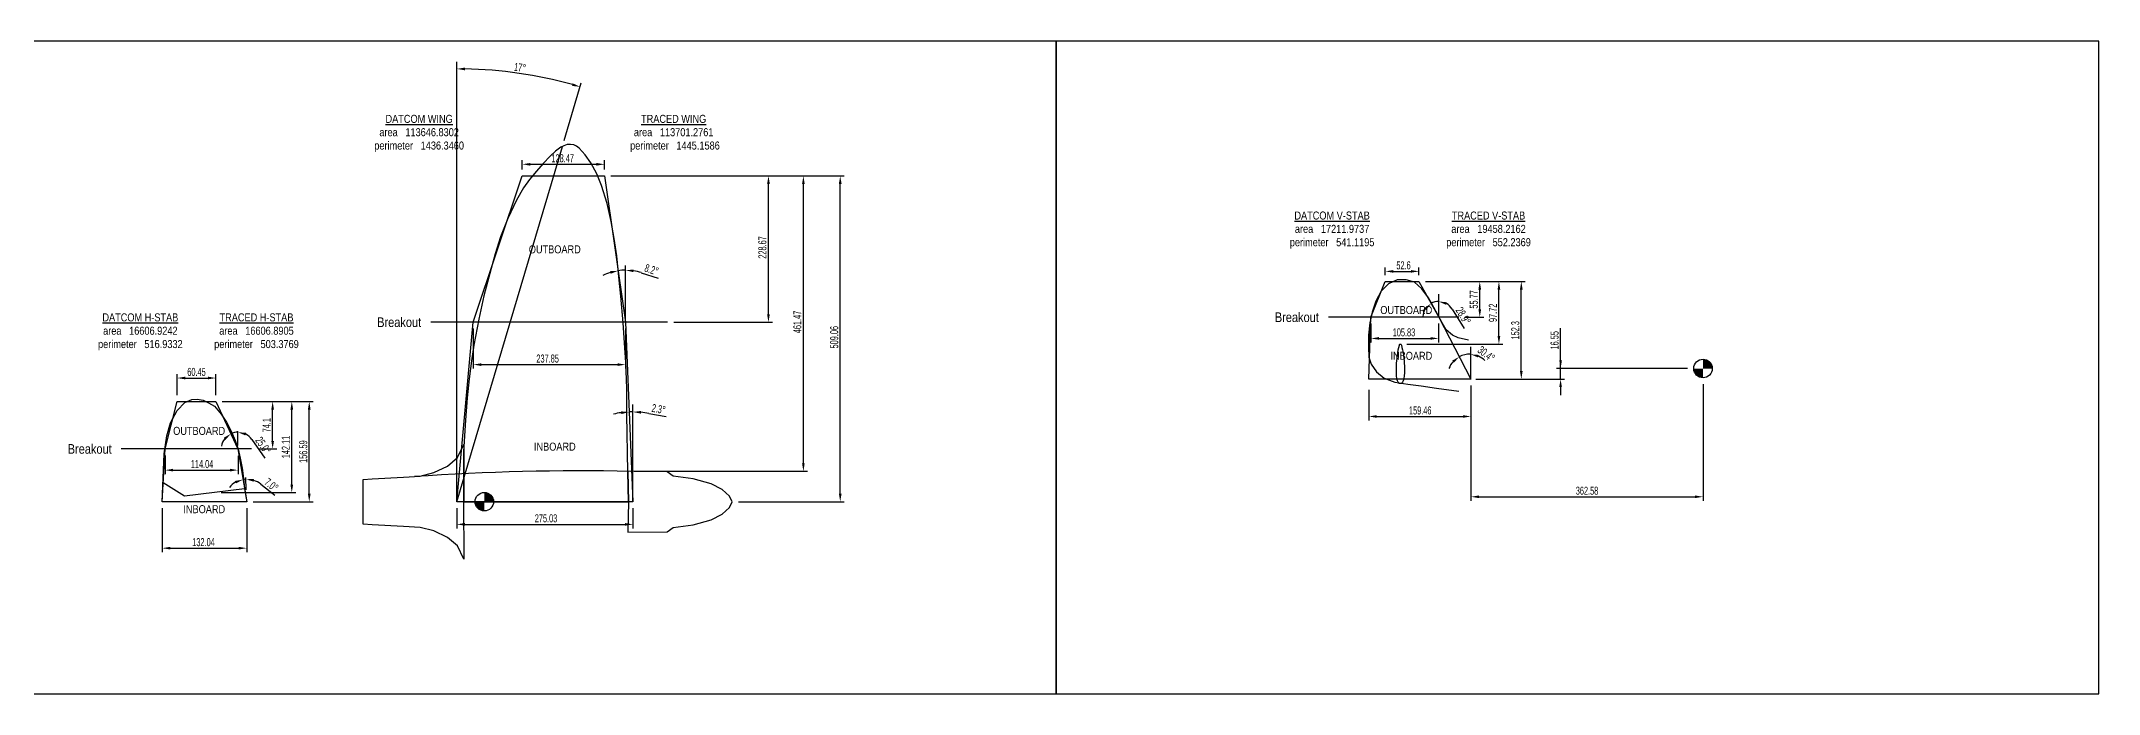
# Model space of a CAD drawing. Header units: centimetres. Extents: x -5325 to 32224, y -11540 to 14619.
# Drawn here: x 26454 to 29668, y 2294 to 3314 of the extents above; entities that cross this region are included whole.
import ezdxf
from ezdxf.lldxf.tags import DXFTag

# ---------------------------------------------------------------- set-up
doc = ezdxf.new("R2010")
doc.units = ezdxf.units.CM
doc.header["$PDMODE"] = 3
doc.header["$PDSIZE"] = -5
doc.layers.get('0').update_dxf_attribs({"color": 10})
doc.styles.add('SEACAD_arial_ttf', font='ARIALN.TTF')
doc.styles.get("Standard").update_dxf_attribs({"font": 'ARIALN.TTF', "width": 0.67})
tags = doc.linetypes.add('CENTER2', pattern=[28.575, 19.05, -3.175, 3.175, -3.175]).pattern_tags.tags
tags[10:11] = [DXFTag(74, 4), DXFTag(75, 0), DXFTag(340, '0'), DXFTag(46, 0.0), DXFTag(50, 0.0), DXFTag(44, 0.0), DXFTag(45, 0.0)]
tags[8:9] = [DXFTag(74, 4), DXFTag(75, 0), DXFTag(340, '0'), DXFTag(46, 0.0), DXFTag(50, 0.0), DXFTag(44, 0.0), DXFTag(45, 0.0)]
tags[6:7] = [DXFTag(74, 4), DXFTag(75, 0), DXFTag(340, '0'), DXFTag(46, 0.0), DXFTag(50, 0.0), DXFTag(44, 0.0), DXFTag(45, 0.0)]
tags[4:5] = [DXFTag(74, 4), DXFTag(75, 0), DXFTag(340, '0'), DXFTag(46, 0.0), DXFTag(50, 0.0), DXFTag(44, 0.0), DXFTag(45, 0.0)]
doc.dimstyles.new('ISO-25', dxfattribs={"dimscale": 5, "dimtxt": 2.5, "dimasz": 2.5, "dimexe": 1.25, "dimexo": 2, "dimtad": 1, "dimdsep": 46, "dimtxsty": 'Standard', "dimcen": 2.5, "dimadec": 0, "dimazin": 0, "dimtfac": 1, "dimtmove": 0, "dimatfit": 3, "dimfxl": 1, "dimarcsym": 0})

# ---------------------------------------------------------------- blocks, each defined once
blk = doc.blocks.new('*D27')
at = {"color": 0, "lineweight": -2}
for p, q in [((27205.1, 3113.2), (27205.1, 3127.5)), ((27217.6, 3121.3), (27321.1, 3121.3)), ((27333.6, 3113.2), (27333.6, 3127.5))]:
    blk.add_line(p, q, dxfattribs=at)
at = {"color": 0}
for points in [[(27217.6, 3123.3), (27217.6, 3119.2), (27205.1, 3121.3)], [(27321.1, 3119.2), (27321.1, 3123.3), (27333.6, 3121.3)]]:
    blk.add_solid(points, dxfattribs=at)
at = {"layer": 'Defpoints', "color": 0}
for p in [(27333.6, 3121.3), (27205.1, 3103.2), (27333.6, 3103.2)]:
    blk.add_point(p, dxfattribs=at)
at = {"color": 0, "insert": (27268.3, 3130.6), "char_height": 12.5, "attachment_point": 5}
blk.add_mtext('128.47', dxfattribs=at)
blk = doc.blocks.new('*D28')
at = {"color": 0, "lineweight": -2}
for p, q in [((27343.6, 3103.2), (27596, 3103.2)), ((27589.7, 2887.1), (27589.7, 3090.7)), ((27442, 2874.6), (27596, 2874.6))]:
    blk.add_line(p, q, dxfattribs=at)
at = {"color": 0}
for points in [[(27591.8, 3090.7), (27587.6, 3090.7), (27589.7, 3103.2)], [(27587.6, 2887.1), (27591.8, 2887.1), (27589.7, 2874.6)]]:
    blk.add_solid(points, dxfattribs=at)
at = {"layer": 'Defpoints', "color": 0}
for p in [(27333.6, 3103.2), (27589.7, 3103.2), (27432, 2874.6)]:
    blk.add_point(p, dxfattribs=at)
at = {"color": 0, "insert": (27580.3, 2991.4), "char_height": 12.5, "attachment_point": 5, "rotation": 90}
blk.add_mtext('228.67', dxfattribs=at)
blk = doc.blocks.new('*D31')
at = {"color": 0, "lineweight": -2}
for p, q in [((26736.6, 2750.8), (26878.8, 2750.8)), ((26872.5, 2606.7), (26872.5, 2738.3)), ((26784.8, 2594.2), (26878.8, 2594.2))]:
    blk.add_line(p, q, dxfattribs=at)
at = {"color": 0}
for points in [[(26874.6, 2738.3), (26870.4, 2738.3), (26872.5, 2750.8)], [(26870.4, 2606.7), (26874.6, 2606.7), (26872.5, 2594.2)]]:
    blk.add_solid(points, dxfattribs=at)
at = {"layer": 'Defpoints', "color": 0}
for p in [(26726.6, 2750.8), (26872.5, 2750.8), (26774.8, 2594.2)]:
    blk.add_point(p, dxfattribs=at)
at = {"color": 0, "insert": (26863.2, 2672.5), "char_height": 12.5, "attachment_point": 5, "rotation": 90}
blk.add_mtext('156.59', dxfattribs=at)
blk = doc.blocks.new('*D29')
at = {"color": 0, "lineweight": -2}
for p, q in [((26642.8, 2584.2), (26642.8, 2515.5)), ((26774.8, 2584.2), (26774.8, 2515.5)), ((26655.3, 2521.7), (26762.3, 2521.7))]:
    blk.add_line(p, q, dxfattribs=at)
at = {"color": 0}
for points in [[(26655.3, 2523.8), (26655.3, 2519.7), (26642.8, 2521.7)], [(26762.3, 2519.7), (26762.3, 2523.8), (26774.8, 2521.7)]]:
    blk.add_solid(points, dxfattribs=at)
at = {"layer": 'Defpoints', "color": 0}
for p in [(26642.8, 2594.2), (26774.8, 2594.2), (26774.8, 2521.7)]:
    blk.add_point(p, dxfattribs=at)
at = {"color": 0, "insert": (26707.3, 2531.1), "char_height": 12.5, "attachment_point": 5}
blk.add_mtext('132.04', dxfattribs=at)
blk = doc.blocks.new('*D30')
at = {"color": 0, "lineweight": -2}
for p, q in [((26666.2, 2760.8), (26666.2, 2793.7)), ((26678.7, 2787.5), (26714.1, 2787.5)), ((26726.6, 2760.8), (26726.6, 2793.7))]:
    blk.add_line(p, q, dxfattribs=at)
at = {"color": 0}
for points in [[(26678.7, 2789.6), (26678.7, 2785.4), (26666.2, 2787.5)], [(26714.1, 2785.4), (26714.1, 2789.6), (26726.6, 2787.5)]]:
    blk.add_solid(points, dxfattribs=at)
at = {"layer": 'Defpoints', "color": 0}
for p in [(26726.6, 2787.5), (26666.2, 2750.8), (26726.6, 2750.8)]:
    blk.add_point(p, dxfattribs=at)
at = {"color": 0, "insert": (26696.4, 2796.9), "char_height": 12.5, "attachment_point": 5}
blk.add_mtext('60.45', dxfattribs=at)
blk = doc.blocks.new('*D32')
at = {"color": 0, "lineweight": -2}
for p, q in [((27103, 2584.2), (27103, 2552.7)), ((27378, 2584.2), (27378, 2552.7)), ((27115.5, 2558.9), (27365.5, 2558.9))]:
    blk.add_line(p, q, dxfattribs=at)
at = {"color": 0}
for points in [[(27115.5, 2561), (27115.5, 2556.8), (27103, 2558.9)], [(27365.5, 2556.8), (27365.5, 2561), (27378, 2558.9)]]:
    blk.add_solid(points, dxfattribs=at)
at = {"layer": 'Defpoints', "color": 0}
for p in [(27103, 2594.2), (27378, 2594.2), (27378, 2558.9)]:
    blk.add_point(p, dxfattribs=at)
at = {"color": 0, "insert": (27242.3, 2568.3), "char_height": 12.5, "attachment_point": 5}
blk.add_mtext('275.03', dxfattribs=at)
blk = doc.blocks.new('*D33')
at = {"color": 0, "lineweight": -2}
for p, q in [((27343.6, 3103.2), (27650.5, 3103.2)), ((27644.3, 2654.3), (27644.3, 3090.7)), ((27380, 2641.8), (27650.5, 2641.8))]:
    blk.add_line(p, q, dxfattribs=at)
at = {"color": 0}
for points in [[(27646.3, 3090.7), (27642.2, 3090.7), (27644.3, 3103.2)], [(27642.2, 2654.3), (27646.3, 2654.3), (27644.3, 2641.8)]]:
    blk.add_solid(points, dxfattribs=at)
at = {"layer": 'Defpoints', "color": 0}
for p in [(27333.6, 3103.2), (27644.3, 3103.2), (27370, 2641.8)]:
    blk.add_point(p, dxfattribs=at)
at = {"color": 0, "insert": (27634.9, 2875), "char_height": 12.5, "attachment_point": 5, "rotation": 90}
blk.add_mtext('461.47', dxfattribs=at)
blk = doc.blocks.new('*D34')
at = {"color": 0, "lineweight": -2}
for p, q in [((27343.6, 3103.2), (27708.1, 3103.2)), ((27701.8, 2606.7), (27701.8, 3090.7)), ((27543, 2594.2), (27708.1, 2594.2))]:
    blk.add_line(p, q, dxfattribs=at)
at = {"color": 0}
for points in [[(27703.9, 3090.7), (27699.7, 3090.7), (27701.8, 3103.2)], [(27699.7, 2606.7), (27703.9, 2606.7), (27701.8, 2594.2)]]:
    blk.add_solid(points, dxfattribs=at)
at = {"layer": 'Defpoints', "color": 0}
for p in [(27333.6, 3103.2), (27701.8, 3103.2), (27533, 2594.2)]:
    blk.add_point(p, dxfattribs=at)
at = {"color": 0, "insert": (27692.5, 2851.2), "char_height": 12.5, "attachment_point": 5, "rotation": 90}
blk.add_mtext('509.06', dxfattribs=at)
blk = doc.blocks.new('*D35')
at = {"color": 0, "lineweight": -2}
for p, q in [((27128.7, 2864.6), (27128.7, 2802.2)), ((27366.5, 2864.6), (27366.5, 2802.2)), ((27141.2, 2808.4), (27354, 2808.4))]:
    blk.add_line(p, q, dxfattribs=at)
at = {"color": 0}
for points in [[(27141.2, 2810.5), (27141.2, 2806.3), (27128.7, 2808.4)], [(27354, 2806.3), (27354, 2810.5), (27366.5, 2808.4)]]:
    blk.add_solid(points, dxfattribs=at)
at = {"layer": 'Defpoints', "color": 0}
for p in [(27128.7, 2874.6), (27366.5, 2874.6), (27366.5, 2808.4)]:
    blk.add_point(p, dxfattribs=at)
at = {"color": 0, "insert": (27244.8, 2817.8), "char_height": 12.5, "attachment_point": 5}
blk.add_mtext('237.85', dxfattribs=at)
blk = doc.blocks.new('*D120')
at = {"color": 0, "lineweight": -2}
blk.add_line((27402.9, 2732.3), (27430.2, 2727.3), dxfattribs=at)
for start, end in [(97.4529, 102.5588), (90, 92.3469), (79.7881, 84.8941)]:
    blk.add_arc((27378, 2594.2), 140.3, start, end, dxfattribs=at)
at = {"color": 0}
for points in [[(27360, 2731.2), (27359.6, 2735.4), (27372.3, 2734.4)], [(27390.6, 2736), (27390.4, 2731.8), (27378, 2734.5)]]:
    blk.add_solid(points, dxfattribs=at)
at = {"layer": 'Defpoints', "color": 0}
for p in [(27366.5, 2874.6), (27374.2, 2734.4), (27378, 2746.1), (27378, 2594.2), (27378, 2594.2)]:
    blk.add_point(p, dxfattribs=at)
at = {"color": 0, "insert": (27418.2, 2739), "char_height": 12.5, "attachment_point": 5, "rotation": 349.7881}
blk.add_mtext('2.3%%d', dxfattribs=at)
blk = doc.blocks.new('*D121')
at = {"color": 0, "lineweight": -2}
blk.add_line((27391.1, 2952), (27417.6, 2943.6), dxfattribs=at)
for start, end in [(107.0081, 115.8289), (90, 98.1873), (72.3584, 81.1792)]:
    blk.add_arc((27366.5, 2874.6), 81.3, start, end, dxfattribs=at)
at = {"color": 0}
for points in [[(27379.1, 2956.9), (27378.8, 2952.8), (27366.5, 2955.8)], [(27343.2, 2950.2), (27342.3, 2954.3), (27354.9, 2955)]]:
    blk.add_solid(points, dxfattribs=at)
at = {"layer": 'Defpoints', "color": 0}
for p in [(27333.6, 3103.2), (27366.5, 2963.2), (27358.8, 2955.5), (27366.5, 2874.6), (27366.5, 2874.6)]:
    blk.add_point(p, dxfattribs=at)
at = {"color": 0, "insert": (27407.2, 2956.7), "char_height": 12.5, "attachment_point": 5, "rotation": 342.3584}
blk.add_mtext('8.2%%d', dxfattribs=at)
blk = doc.blocks.new('*D126')
at = {"color": 0, "lineweight": -2}
for p, q in [((26647.2, 2666.7), (26647.2, 2637.4)), ((26659.7, 2643.6), (26748.7, 2643.6)), ((26761.2, 2666.1), (26761.2, 2637.4))]:
    blk.add_line(p, q, dxfattribs=at)
at = {"color": 0}
for points in [[(26659.7, 2645.7), (26659.7, 2641.6), (26647.2, 2643.6)], [(26748.7, 2641.6), (26748.7, 2645.7), (26761.2, 2643.6)]]:
    blk.add_solid(points, dxfattribs=at)
at = {"layer": 'Defpoints', "color": 0}
for p in [(26647.2, 2676.7), (26761.2, 2676.1), (26761.2, 2643.6)]:
    blk.add_point(p, dxfattribs=at)
at = {"color": 0, "insert": (26705.1, 2653), "char_height": 12.5, "attachment_point": 5}
blk.add_mtext('114.04', dxfattribs=at)
blk = doc.blocks.new('*D127')
at = {"color": 0, "lineweight": -2}
for p, q in [((26736.6, 2750.8), (26821.6, 2750.8)), ((26815.3, 2689.2), (26815.3, 2738.3)), ((26792.5, 2676.7), (26821.6, 2676.7))]:
    blk.add_line(p, q, dxfattribs=at)
at = {"color": 0}
for points in [[(26817.4, 2738.3), (26813.2, 2738.3), (26815.3, 2750.8)], [(26813.2, 2689.2), (26817.4, 2689.2), (26815.3, 2676.7)]]:
    blk.add_solid(points, dxfattribs=at)
at = {"layer": 'Defpoints', "color": 0}
for p in [(26726.6, 2750.8), (26815.3, 2750.8), (26782.5, 2676.7)]:
    blk.add_point(p, dxfattribs=at)
at = {"color": 0, "insert": (26805.9, 2713.7), "char_height": 12.5, "attachment_point": 5, "rotation": 90}
blk.add_mtext('74.1', dxfattribs=at)
blk = doc.blocks.new('*D128')
at = {"color": 0, "lineweight": -2}
for p, q in [((26736.6, 2750.8), (26851.4, 2750.8)), ((26845.2, 2621.1), (26845.2, 2738.3)), ((26734.7, 2608.6), (26851.4, 2608.6))]:
    blk.add_line(p, q, dxfattribs=at)
at = {"color": 0}
for points in [[(26847.3, 2738.3), (26843.1, 2738.3), (26845.2, 2750.8)], [(26843.1, 2621.1), (26847.3, 2621.1), (26845.2, 2608.6)]]:
    blk.add_solid(points, dxfattribs=at)
at = {"layer": 'Defpoints', "color": 0}
for p in [(26726.6, 2750.8), (26845.2, 2750.8), (26724.7, 2608.6)]:
    blk.add_point(p, dxfattribs=at)
at = {"color": 0, "insert": (26835.8, 2679.7), "char_height": 12.5, "attachment_point": 5, "rotation": 90}
blk.add_mtext('142.11', dxfattribs=at)
blk = doc.blocks.new('*D129')
at = {"color": 0, "lineweight": -2}
blk.add_line((26782.7, 2691.6), (26803, 2662.2), dxfattribs=at)
for start, end in [(90, 114.9969), (34.7374, 62.3687), (142.6282, 170.2594)]:
    blk.add_arc((26761.2, 2676.7), 26.2, start, end, dxfattribs=at)
at = {"color": 0}
for points in [[(26741.7, 2690.9), (26739, 2694.2), (26750.1, 2700.4)], [(26773.8, 2701.9), (26772.8, 2697.8), (26761.2, 2702.8)]]:
    blk.add_solid(points, dxfattribs=at)
at = {"layer": 'Defpoints', "color": 0}
for p in [(26726.6, 2750.8), (26753.6, 2701.7), (26761.2, 2704.4), (26761.2, 2682), (26761.2, 2676.7)]:
    blk.add_point(p, dxfattribs=at)
at = {"color": 0, "insert": (26800.5, 2682.2), "char_height": 12.5, "attachment_point": 5, "rotation": 304.7374}
blk.add_mtext('25.0%%d', dxfattribs=at)
blk = doc.blocks.new('*D130')
at = {"color": 0, "lineweight": -2}
blk.add_line((26796.7, 2621.8), (26818.5, 2604.5), dxfattribs=at)
for start, end in [(119.8245, 140.2527), (92.4336, 99.3963), (51.5772, 72.0054)]:
    blk.add_arc((26774.8, 2594.2), 35.2, start, end, dxfattribs=at)
at = {"color": 0}
for points in [[(26758, 2622.8), (26756.6, 2626.7), (26769, 2628.9)], [(26786, 2629.7), (26785.4, 2625.6), (26773.3, 2629.4)]]:
    blk.add_solid(points, dxfattribs=at)
at = {"layer": 'Defpoints', "color": 0}
for p in [(26761.2, 2676.1), (26770.5, 2629.1), (26773.2, 2632), (26774, 2613.1), (26774.8, 2594.2)]:
    blk.add_point(p, dxfattribs=at)
at = {"color": 0, "insert": (26813.4, 2620.5), "char_height": 12.5, "attachment_point": 5, "rotation": 321.5772}
blk.add_mtext('7.0%%d', dxfattribs=at)
blk = doc.blocks.new('*D134')
at = {"color": 0, "lineweight": -2}
for p, q in [((28615.7, 2938.1), (28771.8, 2938.1)), ((28765.6, 2798.3), (28765.6, 2925.6)), ((28694.3, 2785.8), (28771.8, 2785.8))]:
    blk.add_line(p, q, dxfattribs=at)
at = {"color": 0}
for points in [[(28767.7, 2925.6), (28763.5, 2925.6), (28765.6, 2938.1)], [(28763.5, 2798.3), (28767.7, 2798.3), (28765.6, 2785.8)]]:
    blk.add_solid(points, dxfattribs=at)
at = {"layer": 'Defpoints', "color": 0}
for p in [(28605.7, 2938.1), (28765.6, 2938.1), (28684.3, 2785.8)]:
    blk.add_point(p, dxfattribs=at)
at = {"color": 0, "insert": (28756.2, 2862), "char_height": 12.5, "attachment_point": 5, "rotation": 90}
blk.add_mtext('152.3', dxfattribs=at)
blk = doc.blocks.new('*D136')
at = {"color": 0, "lineweight": -2}
for p, q in [((28527.4, 2768.8), (28527.4, 2721.2)), ((28686.9, 2775.8), (28686.9, 2721.2)), ((28539.9, 2727.4), (28674.4, 2727.4))]:
    blk.add_line(p, q, dxfattribs=at)
at = {"color": 0}
for points in [[(28539.9, 2729.5), (28539.9, 2725.4), (28527.4, 2727.4)], [(28674.4, 2725.4), (28674.4, 2729.5), (28686.9, 2727.4)]]:
    blk.add_solid(points, dxfattribs=at)
at = {"layer": 'Defpoints', "color": 0}
for p in [(28527.4, 2778.8), (28686.9, 2785.8), (28686.9, 2727.4)]:
    blk.add_point(p, dxfattribs=at)
at = {"color": 0, "insert": (28607.7, 2736.8), "char_height": 12.5, "attachment_point": 5}
blk.add_mtext('159.46', dxfattribs=at)
blk = doc.blocks.new('*D135')
at = {"color": 0, "lineweight": -2}
for p, q in [((28553.1, 2948.1), (28553.1, 2960.3)), ((28605.7, 2948.1), (28605.7, 2960.3)), ((28565.6, 2954), (28593.2, 2954))]:
    blk.add_line(p, q, dxfattribs=at)
at = {"color": 0}
for points in [[(28565.6, 2956.1), (28565.6, 2952), (28553.1, 2954)], [(28593.2, 2952), (28593.2, 2956.1), (28605.7, 2954)]]:
    blk.add_solid(points, dxfattribs=at)
at = {"layer": 'Defpoints', "color": 0}
for p in [(28553.1, 2938.1), (28605.7, 2954), (28605.7, 2938.1)]:
    blk.add_point(p, dxfattribs=at)
at = {"color": 0, "insert": (28581.6, 2963.4), "char_height": 12.5, "attachment_point": 5}
blk.add_mtext('52.6', dxfattribs=at)
blk = doc.blocks.new('*D131')
at = {"color": 0, "lineweight": -2}
for p, q in [((28530.7, 2872.4), (28530.7, 2843.1)), ((28636.5, 2872.4), (28636.5, 2843.1)), ((28543.2, 2849.3), (28624, 2849.3))]:
    blk.add_line(p, q, dxfattribs=at)
at = {"color": 0}
for points in [[(28543.2, 2851.4), (28543.2, 2847.3), (28530.7, 2849.3)], [(28624, 2847.3), (28624, 2851.4), (28636.5, 2849.3)]]:
    blk.add_solid(points, dxfattribs=at)
at = {"layer": 'Defpoints', "color": 0}
for p in [(28530.7, 2882.4), (28636.5, 2882.4), (28636.5, 2849.3)]:
    blk.add_point(p, dxfattribs=at)
at = {"color": 0, "insert": (28582.3, 2858.7), "char_height": 12.5, "attachment_point": 5}
blk.add_mtext('105.83', dxfattribs=at)
blk = doc.blocks.new('*D132')
at = {"color": 0, "lineweight": -2}
for p, q in [((28615.7, 2938.1), (28707, 2938.1)), ((28700.7, 2894.9), (28700.7, 2925.6)), ((28677.9, 2882.4), (28707, 2882.4))]:
    blk.add_line(p, q, dxfattribs=at)
at = {"color": 0}
for points in [[(28702.8, 2925.6), (28698.6, 2925.6), (28700.7, 2938.1)], [(28698.6, 2894.9), (28702.8, 2894.9), (28700.7, 2882.4)]]:
    blk.add_solid(points, dxfattribs=at)
at = {"layer": 'Defpoints', "color": 0}
for p in [(28605.7, 2938.1), (28700.7, 2938.1), (28667.9, 2882.4)]:
    blk.add_point(p, dxfattribs=at)
at = {"color": 0, "insert": (28691.4, 2910.2), "char_height": 12.5, "attachment_point": 5, "rotation": 90}
blk.add_mtext('55.77', dxfattribs=at)
blk = doc.blocks.new('*D133')
at = {"color": 0, "lineweight": -2}
for p, q in [((28615.7, 2938.1), (28736.9, 2938.1)), ((28730.6, 2852.9), (28730.6, 2925.6)), ((28586.7, 2840.4), (28736.9, 2840.4))]:
    blk.add_line(p, q, dxfattribs=at)
at = {"color": 0}
for points in [[(28732.7, 2925.6), (28728.5, 2925.6), (28730.6, 2938.1)], [(28728.5, 2852.9), (28732.7, 2852.9), (28730.6, 2840.4)]]:
    blk.add_solid(points, dxfattribs=at)
at = {"layer": 'Defpoints', "color": 0}
for p in [(28605.7, 2938.1), (28730.6, 2938.1), (28576.7, 2840.4)]:
    blk.add_point(p, dxfattribs=at)
at = {"color": 0, "insert": (28721.2, 2889.3), "char_height": 12.5, "attachment_point": 5, "rotation": 90}
blk.add_mtext('97.72', dxfattribs=at)
blk = doc.blocks.new('*D137')
at = {"color": 0, "lineweight": -2}
for p, q in [((28826.9, 2785.8), (28826.9, 2865.5)), ((29025, 2802.4), (28820.7, 2802.4)), ((28826.9, 2814.9), (28826.9, 2827.4)), ((28826.9, 2785.8), (28826.9, 2802.4)), ((28694.4, 2785.8), (28833.2, 2785.8)), ((28826.9, 2773.3), (28826.9, 2760.8))]:
    blk.add_line(p, q, dxfattribs=at)
at = {"color": 0}
for points in [[(28824.9, 2814.9), (28829, 2814.9), (28826.9, 2802.4)], [(28829, 2773.3), (28824.9, 2773.3), (28826.9, 2785.8)]]:
    blk.add_solid(points, dxfattribs=at)
at = {"layer": 'Defpoints', "color": 0}
for p in [(28826.9, 2802.4), (29035, 2802.4), (28684.4, 2785.8)]:
    blk.add_point(p, dxfattribs=at)
at = {"color": 0, "insert": (28817.6, 2846.4), "char_height": 12.5, "attachment_point": 5, "rotation": 90}
blk.add_mtext('16.55', dxfattribs=at)
blk = doc.blocks.new('*D138')
at = {"color": 0, "lineweight": -2}
for start, end in [(138.5413, 159.5405), (87.1309, 117.5421), (45.1325, 66.1317)]:
    blk.add_arc((28684.6, 2790.3), 34.3, start, end, dxfattribs=at)
at = {"color": 0}
for points in [[(28660.2, 2811.3), (28657.6, 2814.6), (28668.7, 2820.7)], [(28698.9, 2823.6), (28698, 2819.6), (28686.3, 2824.5)]]:
    blk.add_solid(points, dxfattribs=at)
at = {"layer": 'Defpoints', "color": 0}
for p in [(28636.5, 2882.4), (28686.9, 2836.4), (28674.3, 2823), (28684.4, 2785.8), (28686.9, 2785.8)]:
    blk.add_point(p, dxfattribs=at)
at = {"color": 0, "insert": (28710.9, 2825.1), "char_height": 12.5, "attachment_point": 5, "rotation": 322.874}
blk.add_mtext('30.4%%d', dxfattribs=at)
blk = doc.blocks.new('*D139')
at = {"color": 0, "lineweight": -2}
blk.add_line((28657.6, 2895.1), (28676.1, 2864.6), dxfattribs=at)
for start, end in [(148.3409, 177.7325), (90, 118.9492), (31.2167, 60.6084)]:
    blk.add_arc((28636.5, 2882.4), 24.6, start, end, dxfattribs=at)
at = {"color": 0}
for points in [[(28617, 2893.8), (28614.1, 2896.8), (28624.6, 2903.9)], [(28649.2, 2905.8), (28648.1, 2901.8), (28636.5, 2907)]]:
    blk.add_solid(points, dxfattribs=at)
at = {"layer": 'Defpoints', "color": 0}
for p in [(28605.7, 2938.1), (28628.4, 2905.6), (28636.5, 2918.7), (28636.5, 2882.4), (28636.5, 2882.4)]:
    blk.add_point(p, dxfattribs=at)
at = {"color": 0, "insert": (28674.9, 2884.7), "char_height": 12.5, "attachment_point": 5, "rotation": 301.2167}
blk.add_mtext('28.9%%d', dxfattribs=at)
blk = doc.blocks.new('A$C70EE5AFA')
at = {"color": 6}
blk.add_lwpolyline([(-0.1, -48.8), (-2.3, -48.8), (-5.1, -48.3), (-7.6, -47.5), (-11.4, -45.2), (-15, -42.1), (-18.7, -36.9), (-20.5, -31), (-21, -23.7), (-20.9, -14.8), (-20.7, -8), (-19.9, -1.1), (-19.1, 4.8), (-17.6, 10.8), (-15.6, 17.3), (-13.7, 23.9), (-11.2, 30.5), (-8.4, 35.8), (-5.2, 41.1), (-3.8, 42.8), (-2.7, 43.5), (0, 43.8), (2.7, 43.5), (3.8, 42.8), (5.2, 41.1), (8.4, 35.8), (11.2, 30.5), (13.7, 23.9), (15.6, 17.3), (17.6, 10.8), (19.1, 4.8), (19.9, -1.1), (20.7, -8), (20.9, -14.8), (21, -23.7), (20.5, -31), (18.7, -36.9), (15, -42.1), (11.4, -45.2), (7.6, -47.5), (5.1, -48.3), (2.3, -48.8), (0.1, -48.8)], close=True, dxfattribs=at)
blk = doc.blocks.new('*D140')
at = {"color": 0, "lineweight": -2}
for p, q in [((28686.9, 2775.8), (28686.9, 2595.8)), ((29049.5, 2777.9), (29049.5, 2595.8)), ((28699.4, 2602), (29037, 2602))]:
    blk.add_line(p, q, dxfattribs=at)
at = {"color": 0}
for points in [[(28699.4, 2604.1), (28699.4, 2599.9), (28686.9, 2602)], [(29037, 2599.9), (29037, 2604.1), (29049.5, 2602)]]:
    blk.add_solid(points, dxfattribs=at)
at = {"layer": 'Defpoints', "color": 0}
for p in [(28686.9, 2785.8), (29049.5, 2787.9), (29049.5, 2602)]:
    blk.add_point(p, dxfattribs=at)
at = {"color": 0, "insert": (28868.2, 2611.4), "char_height": 12.5, "attachment_point": 5}
blk.add_mtext('362.58', dxfattribs=at)
blk = doc.blocks.new('*D259')
at = {"color": 0, "lineweight": -2}
blk.add_line((27270.7, 3158.7), (27297.3, 3248.3), dxfattribs=at)
blk.add_arc((27103, 2594.2), 676.1, 74.5095, 88.9407, dxfattribs=at)
at = {"color": 0}
for points in [[(27115.5, 3272.3), (27115.5, 3268.1), (27103, 3270.3)], [(27283, 3243.7), (27284.1, 3247.7), (27295.6, 3242.3)]]:
    blk.add_solid(points, dxfattribs=at)
at = {"layer": 'Defpoints', "color": 0}
for p in [(27103, 3281.3), (27232.4, 3257.8), (27267.9, 3149.1), (27103, 2594.2), (27103, 2594.2)]:
    blk.add_point(p, dxfattribs=at)
at = {"color": 0, "insert": (27201.6, 3272.5), "char_height": 12.5, "attachment_point": 5, "rotation": 351.7251}
blk.add_mtext('17%%d', dxfattribs=at)

msp = doc.modelspace()

# ---------------------------------------------------------------- hatches: boundary and pattern name
h = msp.add_hatch(color=1)
h.paths.add_polyline_path([(29049.465, 2816.815), (29049.465, 2802.204), (29063.915, 2802.204, 0.41744911)])
h.paths.add_polyline_path([(29049.465, 2802.204), (29035.015, 2802.204, 0.4109854), (29049.465, 2787.913)])
h = msp.add_hatch(color=1)
h.paths.add_polyline_path([(27145.913, 2608.779), (27145.913, 2594.168), (27160.363, 2594.168, 0.41744911)])
h.paths.add_polyline_path([(27145.913, 2594.168), (27131.463, 2594.168, 0.4109854), (27145.913, 2579.877)])

# ---------------------------------------------------------------- linework, layer by layer
at = {"color": 1}
for p, q in [((27102.971, 2594.162), (27102.971, 3281.265)), ((27102.971, 2594.162), (27267.867, 3149.071)), ((27366.506, 2874.554), (27366.506, 2963.179)), ((28636.546, 2882.351), (28636.546, 2918.651)), ((28686.889, 2785.817), (28686.889, 2836.397)), ((27377.998, 2594.162), (27377.998, 2746.062)), ((26761.151, 2681.978), (26761.151, 2704.421)), ((26773.999, 2613.064), (26773.196, 2631.967))]:
    msp.add_line(p, q, dxfattribs=at)
at = {"color": 1, "linetype": 'CENTER2', "ltscale": 2}
for p, q in [((27432.04, 2874.554), (27062.314, 2874.554)), ((28667.945, 2882.351), (28464.377, 2882.351)), ((26782.521, 2676.656), (26578.953, 2676.656))]:
    msp.add_line(p, q, dxfattribs=at)
at = {"color": 1}
for points in [[(26410.886, 2294.225), (28039.261, 2294.225), (28039.261, 3313.596), (26410.886, 3313.596)], [(28039.261, 2294.225), (29667.636, 2294.225), (29667.636, 3313.596), (28039.261, 3313.596)]]:
    msp.add_lwpolyline(points, close=True, dxfattribs=at)
at = {"color": 7}
for points in [[(27370.881, 2594.162), (27369.986, 2640.861), (27368.645, 2730.692), (27368.278, 2771.592), (27366.912, 2811.726), (27364.829, 2842.6), (27362.746, 2873.821), (27358.893, 2915.073), (27356.137, 2945.322), (27352.648, 2978.54), (27348.728, 3005.527), (27344.203, 3031.961), (27337.906, 3060.075), (27328.977, 3088.385), (27321.572, 3106.356), (27312.084, 3123.522), (27303.447, 3136.12), (27294.04, 3146.439), (27289.841, 3149.642), (27285.776, 3151.504), (27280.526, 3152.351), (27275.107, 3152.139), (27270.069, 3150.362), (27265.665, 3147.781), (27257.229, 3141.835), (27248.986, 3133.894), (27237.748, 3122.539), (27227.218, 3110.796), (27216.231, 3097.528), (27206.923, 3084.565), (27195.936, 3065.348), (27182.852, 3036.603), (27171.382, 3008.063), (27163.025, 2981.195), (27156.356, 2958.277), (27145.169, 2916.045), (27137.24, 2879.478), (27129.467, 2838.986), (27125.895, 2814.266), (27122.236, 2786.203), (27119.307, 2756.545), (27116.729, 2721.71), (27113.939, 2680.546), (27113.555, 2672.855), (27113.765, 2594.162)], [(26774.803, 2594.162), (26642.761, 2594.162), (26642.761, 2594.162), (26646.119, 2669.287), (26650.137, 2696.971), (26655.568, 2717.354), (26666.075, 2736.995), (26678.282, 2749.059), (26688.943, 2754.008), (26697.596, 2754.626), (26706.76, 2752.766), (26715.258, 2748.899), (26724.529, 2743.486), (26734.98, 2731.06), (26743.155, 2718.786), (26750.357, 2704.563), (26756.975, 2690.146), (26761.257, 2676.313), (26764.768, 2662.398), (26767.729, 2646.773), (26771.507, 2614.216), (26774.803, 2594.162)], [(26956.768, 2594.162), (26956.768, 2629.235), (26970.567, 2630), (27019.551, 2632.84), (27045.889, 2634.176), (27067.297, 2639.752), (27088.555, 2649.752), (27104.067, 2663.166), (27114.149, 2683.642), (27113.25, 2594.162), (27114.149, 2504.682), (27104.067, 2525.159), (27088.555, 2538.573), (27067.297, 2548.573), (27045.889, 2554.149), (27019.551, 2555.484), (26970.567, 2558.325), (26956.768, 2559.09)], [(27370.881, 2594.168), (27369.973, 2546.582), (27431.673, 2547.383), (27440.937, 2553.918), (27472.016, 2558.106), (27500.405, 2566.181), (27517.315, 2574.787), (27528.752, 2585.203), (27532.974, 2594.168), (27528.752, 2603.134), (27517.315, 2613.549), (27500.405, 2622.156), (27472.016, 2630.231), (27440.937, 2634.418), (27431.673, 2640.954), (27369.973, 2641.755)]]:
    msp.add_lwpolyline(points, close=True, dxfattribs=at)
at = {"color": 5}
for points in [[(27102.971, 2594.162), (27128.651, 2874.554), (27205.135, 3103.224), (27333.606, 3103.224), (27366.506, 2874.554), (27377.998, 2594.162)], [(28527.65, 2785.817), (28530.714, 2882.351), (28553.099, 2938.121), (28605.697, 2938.121), (28636.546, 2882.351), (28686.889, 2785.817)], [(26642.761, 2594.162), (26647.189, 2676.656), (26666.156, 2750.753), (26726.56, 2750.753), (26761.151, 2676.656), (26774.803, 2594.162)]]:
    msp.add_lwpolyline(points, close=True, dxfattribs=at)
at = {"color": 0}
msp.add_lwpolyline([(28683.087, 2846.822), (28666.869, 2850.112), (28658.082, 2854.374), (28658.082, 2854.374), (28648.202, 2862.74), (28641.752, 2873.849), (28628.858, 2897.786), (28620.878, 2912.89), (28610.189, 2927.024), (28598.742, 2936.953), (28585.881, 2940.808), (28571.896, 2940.647), (28557.91, 2934.384), (28546.497, 2922.981), (28538.538, 2907.44), (28532.711, 2890.259), (28529.155, 2873.43), (28527.165, 2854.261), (28527.165, 2835.893), (28527.308, 2819.848), (28531.29, 2809.151), (28539.533, 2796.94), (28551.613, 2787.001), (28568.096, 2781.015), (28588.329, 2778.139), (28608.968, 2775.206), (28633.288, 2771.748), (28667.929, 2766.824), (28667.929, 2766.824)], dxfattribs=at)
at = {"color": 1}
msp.add_lwpolyline([(26771.507, 2614.216), (26677.862, 2603.073), (26644.42, 2623.972), (26646.119, 2669.287), (26650.137, 2696.971), (26655.568, 2717.354), (26666.075, 2736.995), (26678.282, 2749.059), (26688.943, 2754.008), (26697.596, 2754.626), (26706.76, 2752.766), (26715.258, 2748.899), (26724.529, 2743.486), (26734.98, 2731.06), (26743.155, 2718.786), (26750.357, 2704.563), (26756.975, 2690.146), (26761.257, 2676.313), (26764.768, 2662.398), (26767.729, 2646.773), (26769.561, 2630.564), (26771.507, 2614.216)], dxfattribs=at)
at = {"color": 7}
msp.add_lwpolyline([(27273.504, 2594.168), (27273.477, 2594.156), (27273.477, 2594.168)], dxfattribs=at)
at = {"color": 1}
for centre in [(29049.465, 2802.364), (27145.913, 2594.328)]:
    msp.add_circle(centre, 14.451, dxfattribs=at)
msp.add_arc((27295.018, -1056.401), 3698.915, 88.772543, 93.999082, dxfattribs=at)

# ---------------------------------------------------------------- block references
at = {"color": 1, "xscale": 0.3000000000001819, "yscale": 0.6649999999999636}
msp.add_blockref('A$C70EE5AFA', (28576.716, 2811.271), dxfattribs=at)

# ---------------------------------------------------------------- texts
at = {"color": 7, "char_height": 12.5, "attachment_point": 5, "style": 'SEACAD_arial_ttf'}
for s, insert, width in [('{\\LDATCOM WING\\P}area   113646.8302\\Pperimeter   1436.3460', (27044.136, 3169.509), 213.51501), ('{\\LTRACED WING}\\Parea   113701.2761\\P perimeter   1445.1586', (27441.653, 3169.509), 213.51501), ('{\\LDATCOM V-STAB}\\Parea   17211.9737\\Pperimeter   541.1195', (28470.056, 3018.531), 213.51501), ('{\\LTRACED V-STAB}\\Parea   19458.2162\\Pperimeter   552.2369', (28714.39, 3018.531), 213.51501), ('OUTBOARD', (27255.994, 2988.361), 213.51501), ('OUTBOARD', (28585.944, 2893.589), 82.87005), ('{\\LDATCOM H-STAB\\P}area   16606.9242\\Pperimeter   516.9332', (26608.669, 2859.463), 213.51501), ('{\\LTRACED H-STAB\\P}area   16606.8905\\Pperimeter   503.3769', (26790.075, 2859.463), 213.51501), ('INBOARD', (28593.9, 2822.059), 78.2101), ('OUTBOARD', (26700.521, 2704.814), 82.87005), ('INBOARD', (27255.994, 2680.212), 78.2101), ('INBOARD', (26708.477, 2582.552), 78.2101)]:
    msp.add_mtext(s, dxfattribs=dict(at, insert=insert, width=width))
at = {"color": 1, "char_height": 15, "width": 156.80253, "attachment_point": 6, "style": 'SEACAD_arial_ttf'}
for insert in [(27047.314, 2874.554), (28449.377, 2882.351), (26563.953, 2676.656)]:
    msp.add_mtext('Breakout', dxfattribs=dict(at, insert=insert))

# ---------------------------------------------------------------- dimensions: what is measured, and where the dimension line sits
at = {"color": 1}
dim = msp.add_angular_dim_2l(base=(27232.37, 3257.808), line1=((27102.971, 2594.162), (27102.971, 3281.265)), line2=((27102.971, 2594.162), (27267.867, 3149.071)), dimstyle='ISO-25', dxfattribs=at)
dim.commit()
dim.dimension.update_dxf_attribs({"geometry": '*D259', "text_midpoint": (27201.632, 3272.544)})
for base, p1, p2, picture, middle in [((27333.606, 3121.26), (27205.135, 3103.224), (27333.606, 3103.224), '*D27', (27268.298, 3121.26)), ((28605.697, 2954.043), (28553.099, 2938.121), (28605.697, 2938.121), '*D135', (28581.59, 2954.043)), ((27366.5059, 2808.4289), (27128.6512, 2874.5544), (27366.5059, 2874.5544), '*D35', (27244.8147, 2808.4289)), ((28636.546, 2849.343), (28530.714, 2882.351), (28636.546, 2882.351), '*D131', (28582.307, 2849.343)), ((28686.889, 2727.438), (28527.428, 2778.83), (28686.889, 2785.817), '*D136', (28607.717, 2727.438)), ((26761.228, 2643.647), (26647.189, 2676.656), (26761.228, 2676.129), '*D126', (26705.064, 2643.647)), ((26774.803, 2521.743), (26642.761, 2594.162), (26774.803, 2594.162), '*D29', (26707.342, 2521.743)), ((27377.998, 2558.932), (27102.971, 2594.162), (27377.998, 2594.162), '*D32', (27242.323, 2558.932))]:
    dim = msp.add_linear_dim(base=base, p1=p1, p2=p2, dimstyle='ISO-25', dxfattribs=at)
    dim.commit()
    dim.dimension.update_dxf_attribs({"geometry": picture, "text_midpoint": middle, "dimtype": 160})
for base, line1, line2, picture, middle in [((27358.775, 2955.46), ((27366.506, 2874.554), (27366.506, 2963.179)), ((27333.606, 3103.224), (27366.506, 2874.554)), '*D121', (27407.206, 2956.734)), ((28628.403, 2905.603), ((28636.546, 2882.351), (28636.546, 2918.651)), ((28605.697, 2938.121), (28636.546, 2882.351)), '*D139', (28674.894, 2884.697)), ((27374.166, 2734.424), ((27377.998, 2594.162), (27377.998, 2746.062)), ((27366.506, 2874.554), (27377.998, 2594.162)), '*D120', (27418.196, 2739.019)), ((26753.646, 2701.729), ((26761.151, 2681.978), (26761.151, 2704.421)), ((26726.604, 2750.753), (26761.151, 2676.656)), '*D129', (26800.545, 2682.228)), ((26770.461, 2629.14), ((26773.999, 2613.064), (26773.196, 2631.967)), ((26761.25, 2676.062), (26774.803, 2594.162)), '*D130', (26813.407, 2620.494))]:
    dim = msp.add_angular_dim_2l(base=base, line1=line1, line2=line2, dimstyle='ISO-25', override={"dimadec": 1}, dxfattribs=at)
    dim.commit()
    dim.dimension.update_dxf_attribs({"geometry": picture, "text_midpoint": middle})
for base, p1, p2, picture, middle in [((27589.72, 3103.224), (27432.04, 2874.554), (27333.606, 3103.224), '*D28', (27589.72, 2991.363)), ((27644.26, 3103.224), (27369.973, 2641.755), (27333.606, 3103.224), '*D33', (27644.26, 2874.963)), ((27701.83, 3103.224), (27532.974, 2594.168), (27333.606, 3103.224), '*D34', (27701.83, 2851.17)), ((28730.601, 2938.121), (28576.716, 2840.402), (28605.697, 2938.121), '*D133', (28730.601, 2889.261)), ((28765.597, 2938.121), (28684.263, 2785.817), (28605.697, 2938.121), '*D134', (28765.597, 2861.969)), ((28700.728, 2938.121), (28667.945, 2882.351), (28605.697, 2938.121), '*D132', (28700.728, 2910.236)), ((26845.177, 2750.753), (26724.684, 2608.645), (26726.56, 2750.753), '*D128', (26845.177, 2679.699)), ((26872.53, 2750.753), (26774.803, 2594.162), (26726.56, 2750.753), '*D31', (26872.53, 2672.458)), ((26815.304, 2750.753), (26782.521, 2676.656), (26726.56, 2750.753), '*D127', (26815.304, 2713.704))]:
    dim = msp.add_linear_dim(base=base, p1=p1, p2=p2, angle=90, dimstyle='ISO-25', dxfattribs=at)
    dim.commit()
    dim.dimension.update_dxf_attribs({"geometry": picture, "text_midpoint": middle, "dimtype": 160})
dim = msp.add_angular_dim_2l(base=(28674.317, 2822.979), line1=((28684.354, 2785.817), (28686.889, 2836.397)), line2=((28636.546, 2882.351), (28686.889, 2785.817)), dimstyle='ISO-25', override={"dimadec": 1}, dxfattribs=at)
dim.commit()
dim.dimension.update_dxf_attribs({"geometry": '*D138', "text_midpoint": (28705.277, 2817.597), "dimtype": 162})
at = {"color": 5}
dim = msp.add_linear_dim(base=(28826.938, 2802.364), p1=(28684.354, 2785.817), p2=(29035.014, 2802.364), angle=90, dimstyle='ISO-25', dxfattribs=at)
dim.commit()
dim.dimension.update_dxf_attribs({"geometry": '*D137', "text_midpoint": (28826.938, 2846.441), "dimtype": 160})
at = {"color": 1}
for base, p1, p2, picture, middle in [((26726.604, 2787.493), (26666.156, 2750.753), (26726.604, 2750.753), '*D30', (26696.38, 2796.868)), ((29049.465, 2602.025), (28686.889, 2785.817), (29049.465, 2787.913), '*D140', (28868.177, 2611.4))]:
    dim = msp.add_linear_dim(base=base, p1=p1, p2=p2, dimstyle='ISO-25', dxfattribs=at)
    dim.commit()
    dim.dimension.update_dxf_attribs({"geometry": picture, "text_midpoint": middle})

doc.saveas('drawing.dxf')
